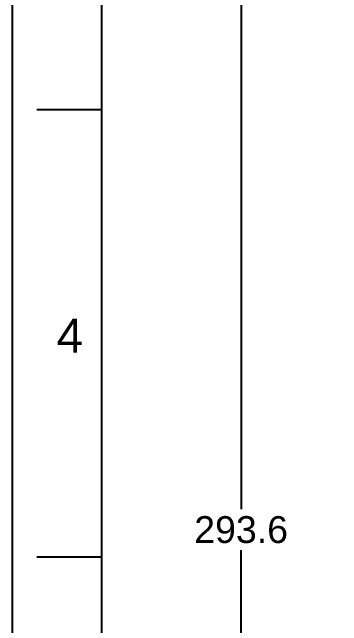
# Model space of a CAD drawing. Header units: millimetres. Extents: x 4210 to 4804, y 1409 to 2249.
# Drawn here: x 4209.8 to 4283.4, y 1814 to 1951.2 of the extents above; entities that cross this region are included whole.
import ezdxf

# ---------------------------------------------------------------- set-up
doc = ezdxf.new("R2010")
doc.units = ezdxf.units.MM
doc.styles.get("Standard").update_dxf_attribs({"font": 'arial.ttf'})
doc.dimstyles.new('사본(2) STANDARD', dxfattribs={"dimscale": 0, "dimtxt": 4, "dimasz": 4, "dimexe": 1.25, "dimexo": 0.625, "dimgap": 1.5, "dimtad": 3, "dimtih": 1, "dimtoh": 1, "dimdec": 1, "dimzin": 9, "dimdsep": 46, "dimtxsty": 'Standard', "dimcen": 2.5, "dimclrd": 3, "dimclre": 3, "dimclrt": 4, "dimadec": 0, "dimazin": 0, "dimtfac": 1, "dimtdec": 1, "dimtmove": 0, "dimatfit": 3, "dimfxl": 1.25, "dimtfill": 1, "dimtolj": 1, "dimtzin": 0, "dimarcsym": 0})

# ---------------------------------------------------------------- blocks, each defined once
blk = doc.blocks.new('*D15')
at = {"color": 3, "lineweight": -2, "transparency": 16777216}
for p, q in [((4364.55, 1982.3), (4259.69, 1982.3)), ((4260.94, 1976.3), (4260.94, 1840.07)), ((4260.94, 1694.7), (4260.94, 1830.94)), ((4366.84, 1688.7), (4259.69, 1688.7))]:
    blk.add_line(p, q, dxfattribs=at)
at = {"color": 3, "transparency": 16777216}
for points in [[(4259.94, 1976.3), (4261.94, 1976.3), (4260.94, 1982.3)], [(4259.94, 1694.7), (4261.94, 1694.7), (4260.94, 1688.7)]]:
    blk.add_solid(points, dxfattribs=at)
at = {"layer": 'Defpoints', "color": 0, "transparency": 16777216}
for p in [(4365.17, 1982.3), (4260.94, 1688.7), (4367.47, 1688.7)]:
    blk.add_point(p, dxfattribs=at)
at = {"color": 4, "transparency": 16777216, "insert": (4260.94, 1835.5), "char_height": 6, "attachment_point": 5, "bg_fill": 3, "box_fill_scale": 1.1, "bg_fill_color": 256, "bg_fill_true_color": 13158600, "bg_fill_transparency": 0}
blk.add_mtext('\\A1;293.6', dxfattribs=at)

msp = doc.modelspace()

# ---------------------------------------------------------------- linework, layer by layer
at = {"color": 7, "linetype": 'Continuous'}
for p, q in [((4209.75, 2249.4), (4209.75, 1409.4)), ((4229.75, 1929.4), (4215.22, 1929.4)), ((4229.75, 1829.4), (4215.22, 1829.4))]:
    msp.add_line(p, q, dxfattribs=at)
at = {"linetype": 'Continuous'}
msp.add_line((4229.75, 1429.4), (4229.75, 2229.4), dxfattribs=at)

# ---------------------------------------------------------------- texts
at = {"insert": (4222.64, 1878.91), "char_height": 7.62, "attachment_point": 5}
msp.add_mtext_dynamic_manual_height_columns('4', width=50, gutter_width=12.5, heights=[0], dxfattribs=at)

# ---------------------------------------------------------------- dimensions: what is measured, and where the dimension line sits
dim = msp.add_linear_dim(base=(4260.94, 1688.7), p1=(4365.17, 1982.3), p2=(4367.47, 1688.7), angle=90, dimstyle='사본(2) STANDARD', override={"dimscale": 1, "dimtxt": 6, "dimasz": 6, "dimtad": 0})
dim.commit()
dim.dimension.update_dxf_attribs({"geometry": '*D15', "text_midpoint": (4260.94, 1835.5), "dimtype": 160})

doc.saveas('drawing.dxf')
